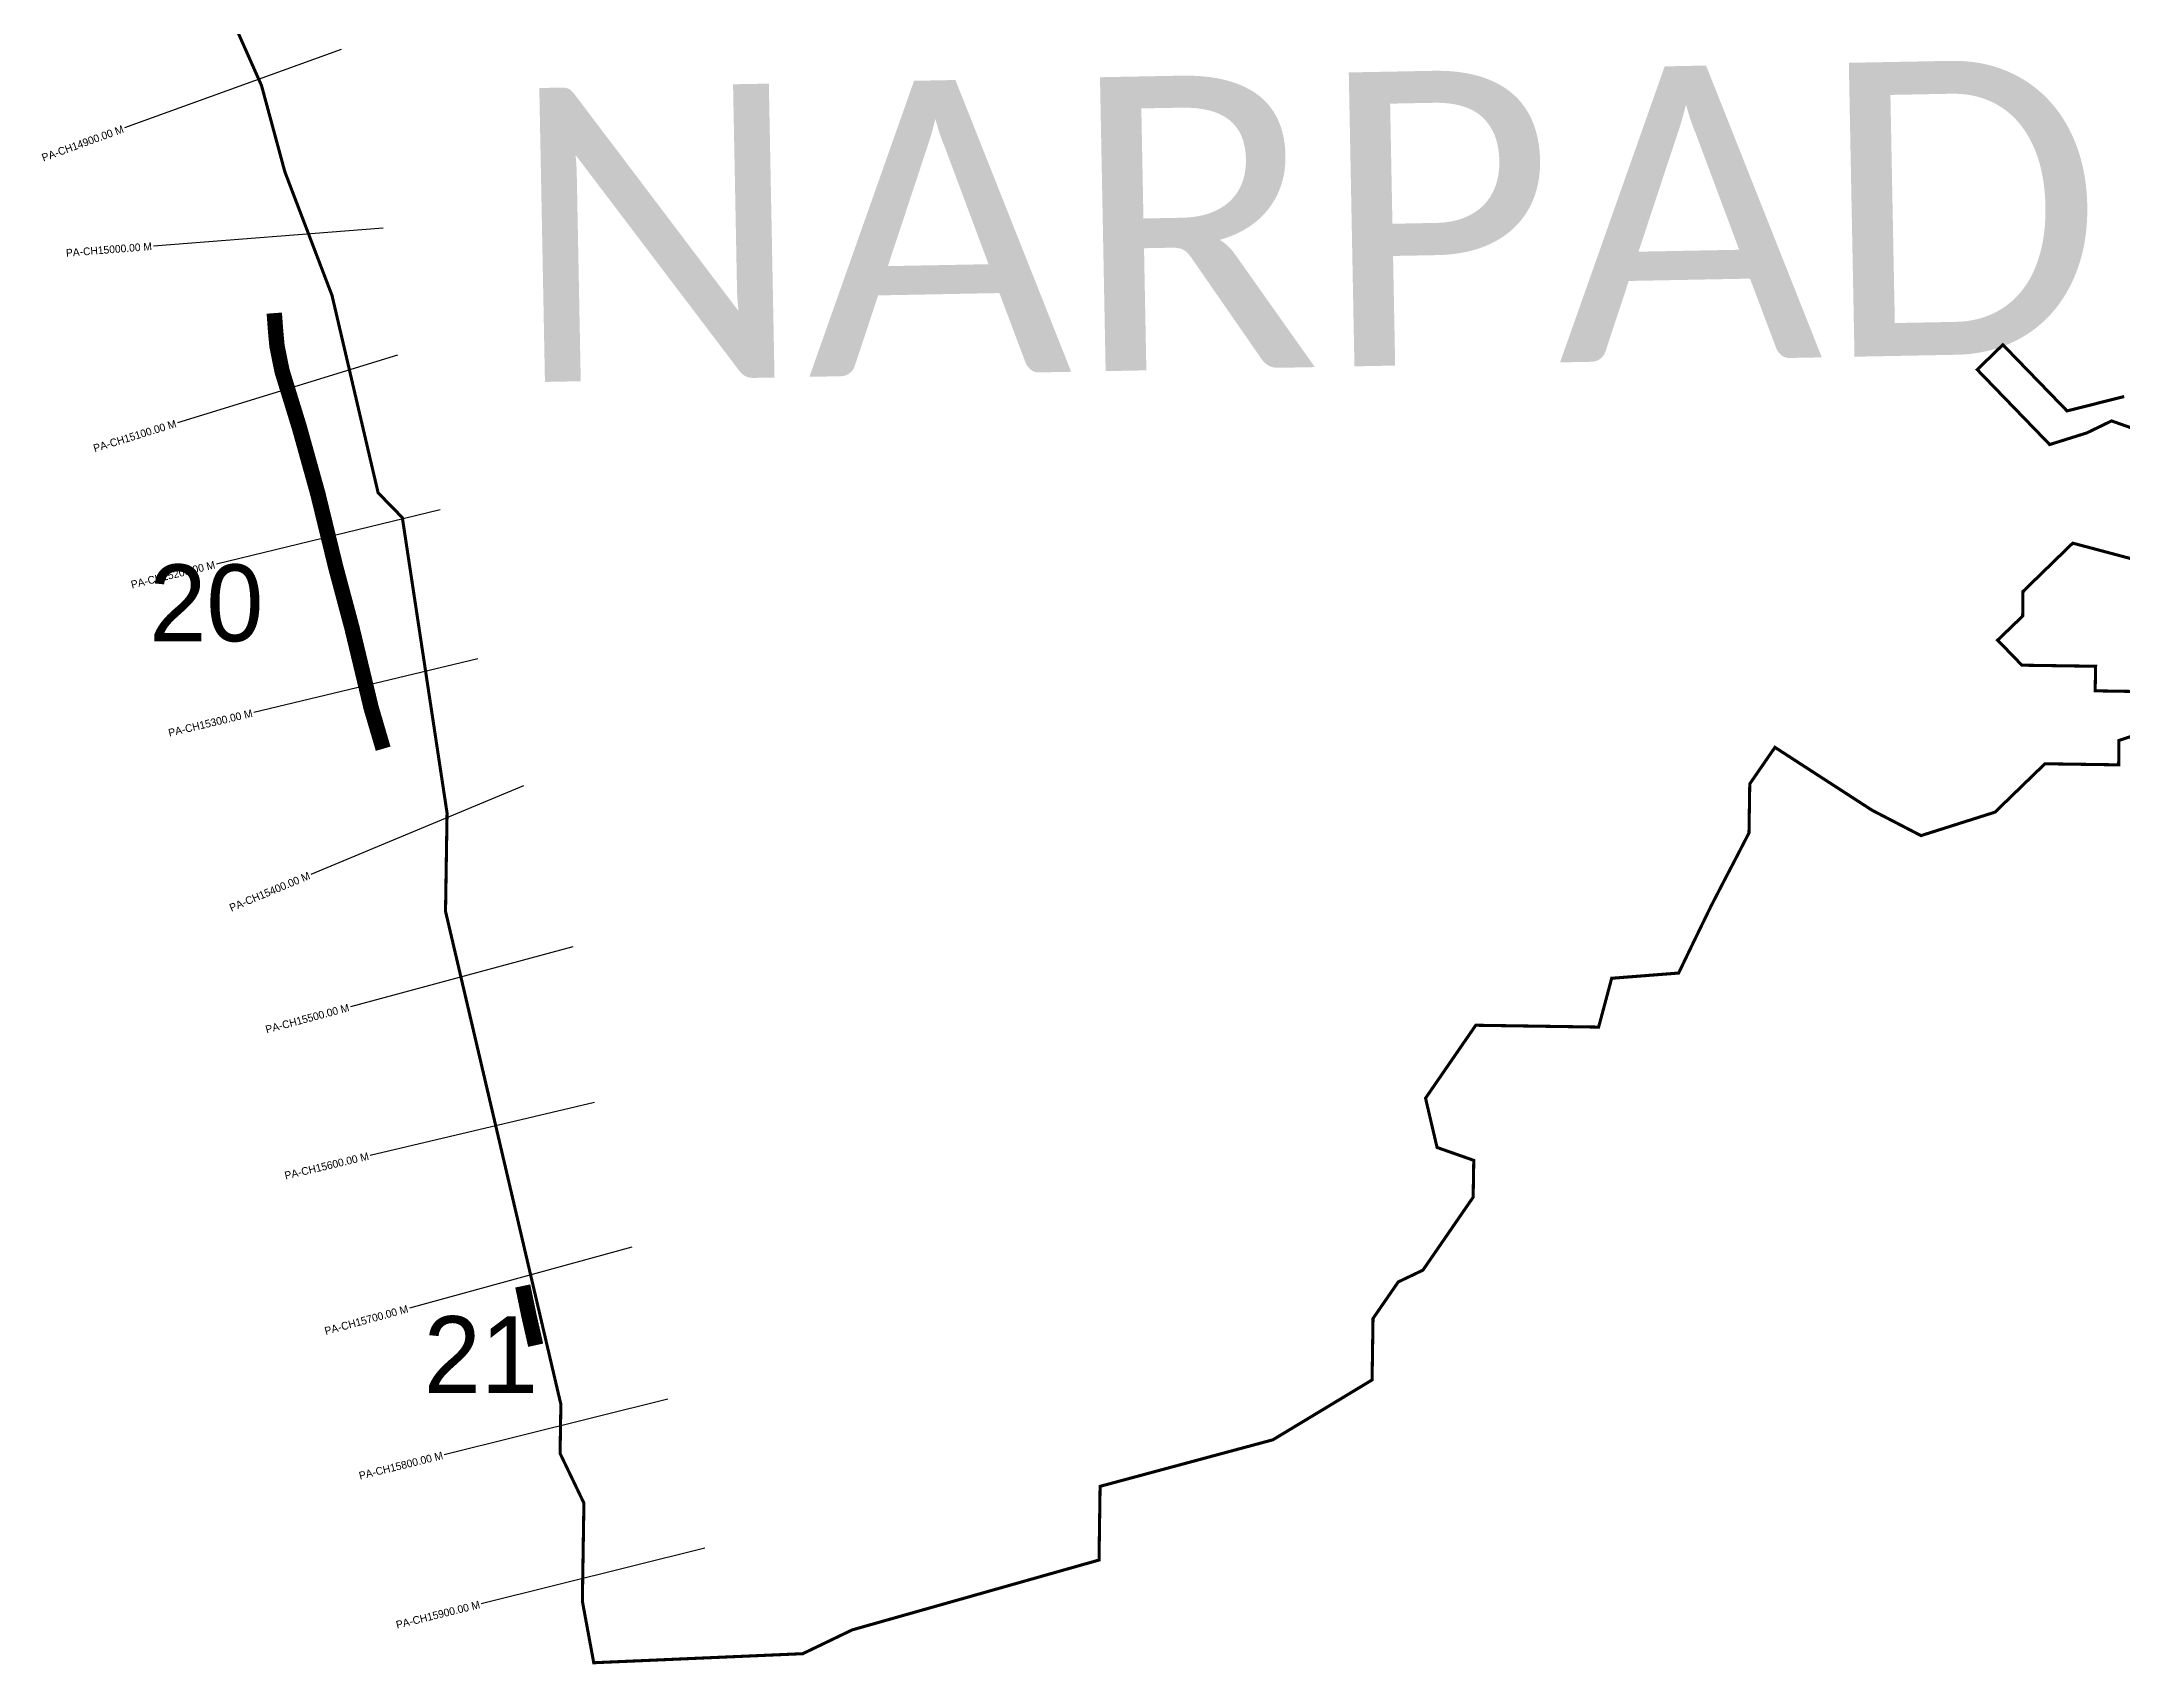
# Model space of a CAD drawing. Header units: metres. Extents: x 261020 to 263269, y 2214017 to 2215855.
# Drawn here: x 261093 to 262448, y 2214017 to 2215074 of the extents above; entities that cross this region are included whole.
import ezdxf
from ezdxf.enums import TextEntityAlignment as Align

# ---------------------------------------------------------------- set-up
doc = ezdxf.new("R2010")
doc.units = ezdxf.units.M
for name, color, linetype in [('ARTIFICIALLY PROTECTED', 4, 'Continuous'), ('CS', 134, 'Continuous'), ('CSMark', 6, 'Continuous'), ('VILLAGE NAME', 250, 'Continuous')]:
    doc.layers.add(name, color=color, linetype=linetype)

msp = doc.modelspace()

# ---------------------------------------------------------------- linework, layer by layer
at = {"color": 6, "const_width": 2}
for points in [[(262466.2, 2214625.1), (262446, 2214618.5), (262445.8, 2214602.6), (262397.8, 2214603.3), (262365.3, 2214571.8), (262317.1, 2214556.5), (262285.3, 2214573), (262222, 2214614), (262205.6, 2214590.2), (262205.1, 2214558.3), (262196.9, 2214542.4), (262188.6, 2214526.5), (262180.4, 2214510.6), (262169.8, 2214488.8), (262159.3, 2214467), (262115.7, 2214463.6), (262107.2, 2214431.8), (262027.2, 2214433), (261994.5, 2214385.5), (262002, 2214353.4), (262025.9, 2214345), (262025.5, 2214321), (261992.8, 2214273.5), (261976.7, 2214265.8), (261960.3, 2214242), (261959.7, 2214202), (261895.1, 2214163), (261782.6, 2214132.7), (261781.9, 2214084.7), (261621.2, 2214039.2), (261589, 2214023.7), (261452.9, 2214017.8), (261445.5, 2214057.9), (261446.5, 2214121.8), (261431, 2214154.1), (261431.5, 2214186.1), (261389.1, 2214367.5), (261356.4, 2214507.2), (261357.4, 2214571.2), (261328.4, 2214762.8), (261328.3, 2214763.6), (261312.5, 2214779.8), (261282.5, 2214908.3), (261251.8, 2214988.8), (261236.6, 2215045), (261190.2, 2215149.7)], [(262449.4, 2214842.5), (262412.2, 2214833.1), (262370.4, 2214876.2), (262353.7, 2214860), (262400.9, 2214811.2), (262425.1, 2214818.8), (262441.2, 2214826.6), (262465, 2214818.2)], [(262479.7, 2214730), (262415.9, 2214747), (262383.5, 2214715.5), (262383.3, 2214699.5), (262367, 2214683.8), (262382.8, 2214667.5), (262430.8, 2214666.8), (262430.5, 2214650.8), (262462.5, 2214650.3)]]:
    msp.add_lwpolyline(points, dxfattribs=at)
at = {"layer": 'ARTIFICIALLY PROTECTED', "const_width": 10, "flags": 128}
for points in [[(261244.9, 2214896.8), (261245.8, 2214884.7), (261246.7, 2214875.2), (261250, 2214858.9), (261261.2, 2214822.5), (261273.3, 2214779), (261284.8, 2214731.8), (261295.5, 2214691.7), (261308, 2214639.6), (261315.8, 2214613.1)], [(261406.7, 2214263.2), (261410.7, 2214243.9), (261414.9, 2214225.5), (261415.1, 2214224.6)]]:
    msp.add_lwpolyline(points, dxfattribs=at)
at = {"layer": 'CS'}
for p, q in [((261288.4, 2215068.6), (261147.4, 2215017.4)), ((261315.8, 2214952.2), (261166.2, 2214940.5)), ((261325.2, 2214869.5), (261181.8, 2214825.4)), ((261353, 2214768.7), (261207.2, 2214733.3)), ((261377.5, 2214671.6), (261231.6, 2214636.6)), ((261407.1, 2214588.9), (261268.7, 2214531.2)), ((261439.3, 2214484), (261294.5, 2214445)), ((261453.3, 2214382.7), (261307.3, 2214348.1)), ((261477.6, 2214288.4), (261332.9, 2214248.8)), ((261501.1, 2214189.4), (261355.6, 2214153.2)), ((261525.2, 2214092.4), (261379.7, 2214056.2))]:
    msp.add_line(p, q, dxfattribs=at)

# ---------------------------------------------------------------- texts
at = {"char_height": 50, "attachment_point": 1}
for s, insert in [('20', (261163.5, 2214733.1)), ('21', (261342.2, 2214243.5))]:
    msp.add_mtext_dynamic_manual_height_columns(s, width=84.374, gutter_width=1, heights=[0], dxfattribs=dict(at, insert=insert))
at = {"layer": 'CSMark'}
for s, rotation, p in [('PA-CH14900.00 M', 19.9819, (261146.5, 2215017)), ('PA-CH15000.00 M', 4.4737, (261165.2, 2214940.4)), ('PA-CH15100.00 M', 17.1088, (261180.9, 2214825.1)), ('PA-CH15200.00 M', 13.6497, (261206.2, 2214733.1)), ('PA-CH15300.00 M', 13.4743, (261230.6, 2214636.4)), ('PA-CH15400.00 M', 22.6254, (261267.8, 2214530.8)), ('PA-CH15500.00 M', 15.0883, (261293.5, 2214444.7)), ('PA-CH15600.00 M', 13.3354, (261306.3, 2214347.9)), ('PA-CH15700.00 M', 15.3092, (261331.9, 2214248.5)), ('PA-CH15800.00 M', 13.9539, (261354.6, 2214153)), ('PA-CH15900.00 M', 13.9539, (261378.7, 2214055.9))]:
    msp.add_text(s, height=5, rotation=rotation, dxfattribs=at).set_placement(p, align=Align.MIDDLE_RIGHT)
at = {"layer": 'VILLAGE NAME', "insert": (261395.9, 2215043), "char_height": 191.456, "attachment_point": 1, "rotation": 1.1028}
msp.add_mtext_dynamic_manual_height_columns('{\\fCalibri|b0|i0|c0|p34;NARPAD}', width=161.46, gutter_width=957.3, heights=[0], dxfattribs=at)

doc.saveas('drawing.dxf')
